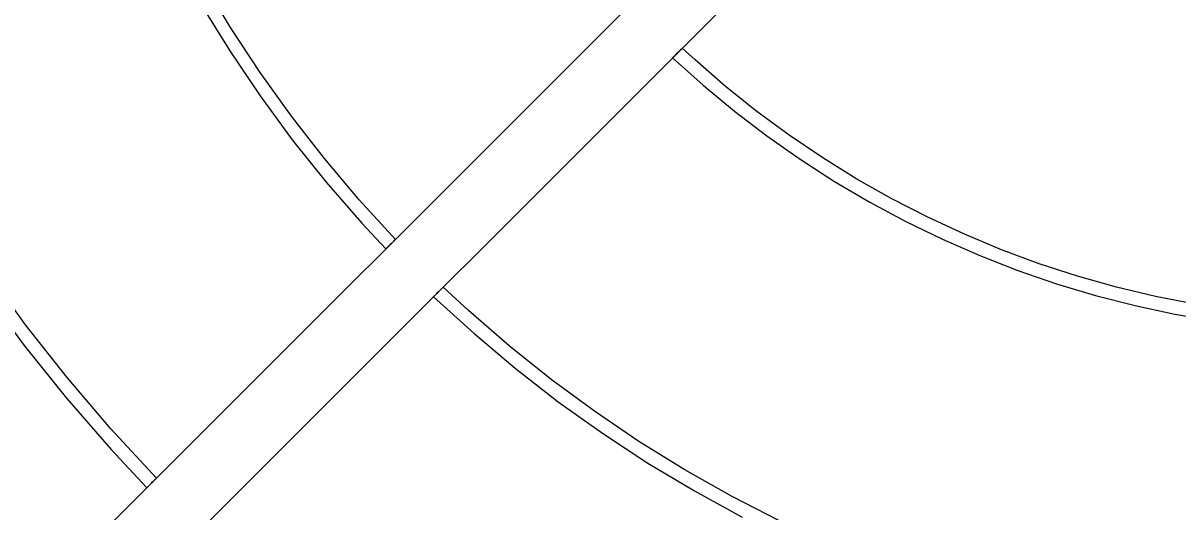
# Model space of a CAD drawing. Header units: millimetres. Extents: x -22227 to 20164, y 15335 to 61747.
# Drawn here: x -6472.7 to -6301.8, y 59269.5 to 59341.8 of the extents above; entities that cross this region are included whole.
import ezdxf

# ---------------------------------------------------------------- set-up
doc = ezdxf.new("R2010")
doc.units = ezdxf.units.MM
for name, color, linetype, lineweight in [('A-ANNO-DIMS', 7, 'Continuous', 9), ('A-ANNO-DIMS-170', 7, 'Continuous', 9), ('M-EQPM', 7, 'Continuous', 5)]:
    doc.layers.add(name, color=color, linetype=linetype, lineweight=lineweight)
doc.styles.add('Arial_2', font='arial.ttf', dxfattribs={"width": 0.8, "height": 340})
doc.dimstyles.new('AK_DIM_2_0_Arial', dxfattribs={"dimscale": 304.8, "dimtxt": 346.888196, "dimasz": 0.278871, "dimexe": 0.557743, "dimexo": 0.557743, "dimgap": 0.055774, "dimtad": 1, "dimdec": 0, "dimzin": 0, "dimdsep": 46, "dimtxsty": 'Arial_2', "dimblk1": 'OBLIQUE', "dimblk2": 'OBLIQUE', "dimsah": 1, "dimcen": 0.09, "dimadec": 0, "dimazin": 0, "dimtfac": 1, "dimtdec": 4, "dimtix": 1, "dimtmove": 0, "dimatfit": 3, "dimfxl": 1, "dimtvp": 1, "dimtolj": 1, "dimtzin": 0, "dimarcsym": 2})

# ---------------------------------------------------------------- blocks, each defined once
blk = doc.blocks.new('DanNong_VRV - OD-A-1-1235631-MẶT BẰNG BỐ TRÍ THIẾT BỊ')
at = {"layer": 'M-EQPM'}
for p, q in [((-673.72, -35.93), (-481.39, 156.4)), ((-481.39, 156.4), (-670.9, -33.1)), ((-474.32, 149.33), (-666.65, -43)), ((-663.82, -40.17), (-474.32, 149.33))]:
    blk.add_line(p, q, dxfattribs=at)
at = {"layer": 'M-EQPM', "flags": 128}
for points in [[(-647.57, 43.49), (-641.62, 35.4), (-635.35, 27.56), (-628.77, 19.98), (-623.48, 14.31)], [(-622.07, 15.72), (-628.82, 23.04), (-635.28, 30.63), (-641.43, 38.46), (-647.26, 46.54)], [(-642.6, 169.24), (-641.68, 161.25), (-640.44, 153.31), (-638.89, 145.42), (-637.02, 137.6), (-634.84, 129.86), (-632.35, 122.22), (-629.56, 114.68), (-626.47, 107.25), (-623.09, 99.96), (-619.41, 92.81), (-615.45, 85.81), (-611.22, 78.98), (-606.72, 72.32), (-601.95, 65.84), (-596.93, 59.57), (-591.66, 53.49), (-588.12, 49.67)], [(-586.71, 51.09), (-592.07, 56.96), (-597.2, 63.05), (-602.08, 69.34), (-606.71, 75.81), (-611.08, 82.47), (-615.17, 89.3), (-618.99, 96.28), (-622.52, 103.41), (-625.77, 110.68), (-628.72, 118.07), (-631.38, 125.57), (-633.74, 133.18), (-635.78, 140.87), (-637.52, 148.63), (-638.95, 156.47), (-640.06, 164.35), (-640.86, 172.27), (-641.34, 180.21), (-641.5, 188.17), (-641.34, 196.13), (-640.87, 204.07), (-640.08, 211.99)], [(-468.38, 41.49), (-474.23, 42.64), (-480.03, 44.03), (-485.76, 45.64), (-491.43, 47.49), (-497.02, 49.56), (-502.52, 51.85), (-507.93, 54.36), (-513.23, 57.08), (-518.42, 60.01), (-523.48, 63.15), (-528.42, 66.49), (-533.22, 70.02), (-537.87, 73.74), (-542.37, 77.65), (-544.26, 79.39)], [(-545.68, 77.97), (-541.19, 73.93), (-536.54, 70.08), (-531.74, 66.41), (-526.8, 62.94), (-521.72, 59.67), (-516.51, 56.61), (-511.19, 53.75), (-505.76, 51.11), (-500.23, 48.69), (-494.6, 46.5), (-488.89, 44.53), (-483.11, 42.79), (-477.26, 41.28), (-471.36, 40.01), (-465.41, 38.97)], [(-529.88, 9.43), (-536.96, 13.07), (-543.89, 16.99), (-550.66, 21.18), (-557.25, 25.64), (-563.66, 30.36), (-569.88, 35.33), (-575.89, 40.55), (-579.63, 44.02)], [(-581.05, 42.6), (-575.11, 37.18), (-568.97, 32), (-562.62, 27.06), (-556.08, 22.39), (-549.36, 17.98), (-542.46, 13.84), (-535.41, 9.98)]]:
    blk.add_lwpolyline(points, dxfattribs=at)
at = {"layer": 'M-EQPM'}
for points in [[(-545.68, 77.97), (-545.68, 77.97), (-545.66, 78), (-545.55, 78.1), (-545.39, 78.26), (-545.19, 78.46), (-544.97, 78.68), (-544.75, 78.9), (-544.55, 79.1), (-544.39, 79.26), (-544.29, 79.36), (-544.26, 79.39), (-544.26, 79.39)], [(-544.26, 79.39), (-544.26, 79.39), (-544.29, 79.36), (-544.39, 79.26), (-544.55, 79.1), (-544.75, 78.9), (-544.97, 78.68), (-545.19, 78.46), (-545.39, 78.26), (-545.55, 78.1), (-545.66, 78), (-545.68, 77.97), (-545.68, 77.97)], [(-586.71, 51.09), (-586.71, 51.09), (-586.73, 51.07), (-586.83, 50.96), (-586.99, 50.8), (-587.19, 50.6), (-587.41, 50.38), (-587.63, 50.16), (-587.84, 49.96), (-587.99, 49.8), (-588.1, 49.7), (-588.12, 49.67), (-588.12, 49.67)], [(-588.12, 49.67), (-588.12, 49.67), (-588.1, 49.7), (-587.99, 49.8), (-587.84, 49.96), (-587.63, 50.16), (-587.41, 50.38), (-587.19, 50.6), (-586.99, 50.8), (-586.83, 50.96), (-586.73, 51.07), (-586.71, 51.09), (-586.71, 51.09)], [(-581.05, 42.6), (-581.05, 42.6), (-581.03, 42.63), (-580.92, 42.73), (-580.76, 42.89), (-580.56, 43.09), (-580.34, 43.31), (-580.12, 43.53), (-579.92, 43.73), (-579.76, 43.89), (-579.66, 43.99), (-579.63, 44.02), (-579.63, 44.02)], [(-579.63, 44.02), (-579.63, 44.02), (-579.66, 43.99), (-579.76, 43.89), (-579.92, 43.73), (-580.12, 43.53), (-580.34, 43.31), (-580.56, 43.09), (-580.76, 42.89), (-580.92, 42.73), (-581.03, 42.63), (-581.05, 42.6), (-581.05, 42.6)], [(-622.07, 15.72), (-622.07, 15.72), (-622.09, 15.7), (-622.2, 15.6), (-622.35, 15.44), (-622.55, 15.24), (-622.78, 15.02), (-623, 14.79), (-623.2, 14.59), (-623.36, 14.44), (-623.46, 14.33), (-623.48, 14.31), (-623.48, 14.31)], [(-623.48, 14.31), (-623.48, 14.31), (-623.46, 14.33), (-623.36, 14.44), (-623.2, 14.59), (-623, 14.79), (-622.78, 15.02), (-622.55, 15.24), (-622.35, 15.44), (-622.2, 15.6), (-622.09, 15.7), (-622.07, 15.72), (-622.07, 15.72)]]:
    blk.add_open_spline(points, degree=3, dxfattribs=at)
blk = doc.blocks.new('DanNong_VRV - OD-A-1-V174-MẶT BẰNG BỐ TRÍ THIẾT BỊ')
at = {"layer": 'M-EQPM'}
for p, q in [((-673.72, -35.93), (-481.39, 156.4)), ((-673.72, -35.93), (-481.39, 156.4)), ((-481.39, 156.4), (-670.9, -33.1)), ((-481.39, 156.4), (-670.9, -33.1)), ((-474.32, 149.33), (-666.65, -43)), ((-474.32, 149.33), (-666.65, -43)), ((-663.82, -40.17), (-474.32, 149.33)), ((-663.82, -40.17), (-474.32, 149.33))]:
    blk.add_line(p, q, dxfattribs=at)
at = {"layer": 'M-EQPM', "flags": 128}
for points in [[(-647.57, 43.49), (-641.62, 35.4), (-635.35, 27.56), (-628.77, 19.98), (-623.48, 14.31)], [(-647.57, 43.49), (-641.62, 35.4), (-635.35, 27.56), (-628.77, 19.98), (-623.48, 14.31)], [(-622.07, 15.72), (-628.82, 23.04), (-635.28, 30.63), (-641.43, 38.46), (-647.26, 46.54)], [(-622.07, 15.72), (-628.82, 23.04), (-635.28, 30.63), (-641.43, 38.46), (-647.26, 46.54)], [(-642.6, 169.24), (-641.68, 161.25), (-640.44, 153.31), (-638.89, 145.42), (-637.02, 137.6), (-634.84, 129.86), (-632.35, 122.22), (-629.56, 114.68), (-626.47, 107.25), (-623.09, 99.96), (-619.41, 92.81), (-615.45, 85.81), (-611.22, 78.98), (-606.72, 72.32), (-601.95, 65.84), (-596.93, 59.57), (-591.66, 53.49), (-588.12, 49.67)], [(-642.6, 169.24), (-641.68, 161.25), (-640.44, 153.31), (-638.89, 145.42), (-637.02, 137.6), (-634.84, 129.86), (-632.35, 122.22), (-629.56, 114.68), (-626.47, 107.25), (-623.09, 99.96), (-619.41, 92.81), (-615.45, 85.81), (-611.22, 78.98), (-606.72, 72.32), (-601.95, 65.84), (-596.93, 59.57), (-591.66, 53.49), (-588.12, 49.67)], [(-586.71, 51.09), (-592.07, 56.96), (-597.2, 63.05), (-602.08, 69.34), (-606.71, 75.81), (-611.08, 82.47), (-615.17, 89.3), (-618.99, 96.28), (-622.52, 103.41), (-625.77, 110.68), (-628.72, 118.07), (-631.38, 125.57), (-633.74, 133.18), (-635.78, 140.87), (-637.52, 148.63), (-638.95, 156.47), (-640.06, 164.35), (-640.86, 172.27), (-641.34, 180.21), (-641.5, 188.17), (-641.34, 196.13), (-640.87, 204.07), (-640.08, 211.99)], [(-586.71, 51.09), (-592.07, 56.96), (-597.2, 63.05), (-602.08, 69.34), (-606.71, 75.81), (-611.08, 82.47), (-615.17, 89.3), (-618.99, 96.28), (-622.52, 103.41), (-625.77, 110.68), (-628.72, 118.07), (-631.38, 125.57), (-633.74, 133.18), (-635.78, 140.87), (-637.52, 148.63), (-638.95, 156.47), (-640.06, 164.35), (-640.86, 172.27), (-641.34, 180.21), (-641.5, 188.17), (-641.34, 196.13), (-640.87, 204.07), (-640.08, 211.99)], [(-468.38, 41.49), (-474.23, 42.64), (-480.03, 44.03), (-485.76, 45.64), (-491.43, 47.49), (-497.02, 49.56), (-502.52, 51.85), (-507.93, 54.36), (-513.23, 57.08), (-518.42, 60.01), (-523.48, 63.15), (-528.42, 66.49), (-533.22, 70.02), (-537.87, 73.74), (-542.37, 77.65), (-544.26, 79.39)], [(-468.38, 41.49), (-474.23, 42.64), (-480.03, 44.03), (-485.76, 45.64), (-491.43, 47.49), (-497.02, 49.56), (-502.52, 51.85), (-507.93, 54.36), (-513.23, 57.08), (-518.42, 60.01), (-523.48, 63.15), (-528.42, 66.49), (-533.22, 70.02), (-537.87, 73.74), (-542.37, 77.65), (-544.26, 79.39)], [(-545.68, 77.97), (-541.19, 73.93), (-536.54, 70.08), (-531.74, 66.41), (-526.8, 62.94), (-521.72, 59.67), (-516.51, 56.61), (-511.19, 53.75), (-505.76, 51.11), (-500.23, 48.69), (-494.6, 46.5), (-488.89, 44.53), (-483.11, 42.79), (-477.26, 41.28), (-471.36, 40.01), (-465.41, 38.97)], [(-545.68, 77.97), (-541.19, 73.93), (-536.54, 70.08), (-531.74, 66.41), (-526.8, 62.94), (-521.72, 59.67), (-516.51, 56.61), (-511.19, 53.75), (-505.76, 51.11), (-500.23, 48.69), (-494.6, 46.5), (-488.89, 44.53), (-483.11, 42.79), (-477.26, 41.28), (-471.36, 40.01), (-465.41, 38.97)], [(-529.88, 9.43), (-536.96, 13.07), (-543.89, 16.99), (-550.66, 21.18), (-557.25, 25.64), (-563.66, 30.36), (-569.88, 35.33), (-575.89, 40.55), (-579.63, 44.02)], [(-529.88, 9.43), (-536.96, 13.07), (-543.89, 16.99), (-550.66, 21.18), (-557.25, 25.64), (-563.66, 30.36), (-569.88, 35.33), (-575.89, 40.55), (-579.63, 44.02)], [(-581.05, 42.6), (-575.11, 37.18), (-568.97, 32), (-562.62, 27.06), (-556.08, 22.39), (-549.36, 17.98), (-542.46, 13.84), (-535.41, 9.98)], [(-581.05, 42.6), (-575.11, 37.18), (-568.97, 32), (-562.62, 27.06), (-556.08, 22.39), (-549.36, 17.98), (-542.46, 13.84), (-535.41, 9.98)]]:
    blk.add_lwpolyline(points, dxfattribs=at)
at = {"layer": 'M-EQPM'}
for points in [[(-545.68, 77.97), (-545.68, 77.97), (-545.66, 78), (-545.55, 78.1), (-545.39, 78.26), (-545.19, 78.46), (-544.97, 78.68), (-544.75, 78.9), (-544.55, 79.1), (-544.39, 79.26), (-544.29, 79.36), (-544.26, 79.39), (-544.26, 79.39)], [(-544.26, 79.39), (-544.26, 79.39), (-544.29, 79.36), (-544.39, 79.26), (-544.55, 79.1), (-544.75, 78.9), (-544.97, 78.68), (-545.19, 78.46), (-545.39, 78.26), (-545.55, 78.1), (-545.66, 78), (-545.68, 77.97), (-545.68, 77.97)], [(-545.68, 77.97), (-545.68, 77.97), (-545.66, 78), (-545.55, 78.1), (-545.39, 78.26), (-545.19, 78.46), (-544.97, 78.68), (-544.75, 78.9), (-544.55, 79.1), (-544.39, 79.26), (-544.29, 79.36), (-544.26, 79.39), (-544.26, 79.39)], [(-544.26, 79.39), (-544.26, 79.39), (-544.29, 79.36), (-544.39, 79.26), (-544.55, 79.1), (-544.75, 78.9), (-544.97, 78.68), (-545.19, 78.46), (-545.39, 78.26), (-545.55, 78.1), (-545.66, 78), (-545.68, 77.97), (-545.68, 77.97)], [(-586.71, 51.09), (-586.71, 51.09), (-586.73, 51.07), (-586.83, 50.96), (-586.99, 50.8), (-587.19, 50.6), (-587.41, 50.38), (-587.63, 50.16), (-587.84, 49.96), (-587.99, 49.8), (-588.1, 49.7), (-588.12, 49.67), (-588.12, 49.67)], [(-588.12, 49.67), (-588.12, 49.67), (-588.1, 49.7), (-587.99, 49.8), (-587.84, 49.96), (-587.63, 50.16), (-587.41, 50.38), (-587.19, 50.6), (-586.99, 50.8), (-586.83, 50.96), (-586.73, 51.07), (-586.71, 51.09), (-586.71, 51.09)], [(-586.71, 51.09), (-586.71, 51.09), (-586.73, 51.07), (-586.83, 50.96), (-586.99, 50.8), (-587.19, 50.6), (-587.41, 50.38), (-587.63, 50.16), (-587.84, 49.96), (-587.99, 49.8), (-588.1, 49.7), (-588.12, 49.67), (-588.12, 49.67)], [(-588.12, 49.67), (-588.12, 49.67), (-588.1, 49.7), (-587.99, 49.8), (-587.84, 49.96), (-587.63, 50.16), (-587.41, 50.38), (-587.19, 50.6), (-586.99, 50.8), (-586.83, 50.96), (-586.73, 51.07), (-586.71, 51.09), (-586.71, 51.09)], [(-581.05, 42.6), (-581.05, 42.6), (-581.03, 42.63), (-580.92, 42.73), (-580.76, 42.89), (-580.56, 43.09), (-580.34, 43.31), (-580.12, 43.53), (-579.92, 43.73), (-579.76, 43.89), (-579.66, 43.99), (-579.63, 44.02), (-579.63, 44.02)], [(-579.63, 44.02), (-579.63, 44.02), (-579.66, 43.99), (-579.76, 43.89), (-579.92, 43.73), (-580.12, 43.53), (-580.34, 43.31), (-580.56, 43.09), (-580.76, 42.89), (-580.92, 42.73), (-581.03, 42.63), (-581.05, 42.6), (-581.05, 42.6)], [(-581.05, 42.6), (-581.05, 42.6), (-581.03, 42.63), (-580.92, 42.73), (-580.76, 42.89), (-580.56, 43.09), (-580.34, 43.31), (-580.12, 43.53), (-579.92, 43.73), (-579.76, 43.89), (-579.66, 43.99), (-579.63, 44.02), (-579.63, 44.02)], [(-579.63, 44.02), (-579.63, 44.02), (-579.66, 43.99), (-579.76, 43.89), (-579.92, 43.73), (-580.12, 43.53), (-580.34, 43.31), (-580.56, 43.09), (-580.76, 42.89), (-580.92, 42.73), (-581.03, 42.63), (-581.05, 42.6), (-581.05, 42.6)], [(-622.07, 15.72), (-622.07, 15.72), (-622.09, 15.7), (-622.2, 15.6), (-622.35, 15.44), (-622.55, 15.24), (-622.78, 15.02), (-623, 14.79), (-623.2, 14.59), (-623.36, 14.44), (-623.46, 14.33), (-623.48, 14.31), (-623.48, 14.31)], [(-623.48, 14.31), (-623.48, 14.31), (-623.46, 14.33), (-623.36, 14.44), (-623.2, 14.59), (-623, 14.79), (-622.78, 15.02), (-622.55, 15.24), (-622.35, 15.44), (-622.2, 15.6), (-622.09, 15.7), (-622.07, 15.72), (-622.07, 15.72)], [(-622.07, 15.72), (-622.07, 15.72), (-622.09, 15.7), (-622.2, 15.6), (-622.35, 15.44), (-622.55, 15.24), (-622.78, 15.02), (-623, 14.79), (-623.2, 14.59), (-623.36, 14.44), (-623.46, 14.33), (-623.48, 14.31), (-623.48, 14.31)], [(-623.48, 14.31), (-623.48, 14.31), (-623.46, 14.33), (-623.36, 14.44), (-623.2, 14.59), (-623, 14.79), (-622.78, 15.02), (-622.55, 15.24), (-622.35, 15.44), (-622.2, 15.6), (-622.09, 15.7), (-622.07, 15.72), (-622.07, 15.72)]]:
    blk.add_open_spline(points, degree=3, dxfattribs=at)
blk = doc.blocks.new('DanNong_VRV - OD-A-1-V179-MẶT BẰNG BỐ TRÍ THIẾT BỊ')
at = {"layer": 'M-EQPM'}
for p, q in [((-673.72, -35.93), (-481.39, 156.4)), ((-673.72, -35.93), (-481.39, 156.4)), ((-481.39, 156.4), (-670.9, -33.1)), ((-481.39, 156.4), (-670.9, -33.1)), ((-474.32, 149.33), (-666.65, -43)), ((-474.32, 149.33), (-666.65, -43)), ((-663.82, -40.17), (-474.32, 149.33)), ((-663.82, -40.17), (-474.32, 149.33))]:
    blk.add_line(p, q, dxfattribs=at)
at = {"layer": 'M-EQPM', "flags": 128}
for points in [[(-647.57, 43.49), (-641.62, 35.4), (-635.35, 27.56), (-628.77, 19.98), (-623.48, 14.31)], [(-647.57, 43.49), (-641.62, 35.4), (-635.35, 27.56), (-628.77, 19.98), (-623.48, 14.31)], [(-622.07, 15.72), (-628.82, 23.04), (-635.28, 30.63), (-641.43, 38.46), (-647.26, 46.54)], [(-622.07, 15.72), (-628.82, 23.04), (-635.28, 30.63), (-641.43, 38.46), (-647.26, 46.54)], [(-642.6, 169.24), (-641.68, 161.25), (-640.44, 153.31), (-638.89, 145.42), (-637.02, 137.6), (-634.84, 129.86), (-632.35, 122.22), (-629.56, 114.68), (-626.47, 107.25), (-623.09, 99.96), (-619.41, 92.81), (-615.45, 85.81), (-611.22, 78.98), (-606.72, 72.32), (-601.95, 65.84), (-596.93, 59.57), (-591.66, 53.49), (-588.12, 49.67)], [(-642.6, 169.24), (-641.68, 161.25), (-640.44, 153.31), (-638.89, 145.42), (-637.02, 137.6), (-634.84, 129.86), (-632.35, 122.22), (-629.56, 114.68), (-626.47, 107.25), (-623.09, 99.96), (-619.41, 92.81), (-615.45, 85.81), (-611.22, 78.98), (-606.72, 72.32), (-601.95, 65.84), (-596.93, 59.57), (-591.66, 53.49), (-588.12, 49.67)], [(-586.71, 51.09), (-592.07, 56.96), (-597.2, 63.05), (-602.08, 69.34), (-606.71, 75.81), (-611.08, 82.47), (-615.17, 89.3), (-618.99, 96.28), (-622.52, 103.41), (-625.77, 110.68), (-628.72, 118.07), (-631.38, 125.57), (-633.74, 133.18), (-635.78, 140.87), (-637.52, 148.63), (-638.95, 156.47), (-640.06, 164.35), (-640.86, 172.27), (-641.34, 180.21), (-641.5, 188.17), (-641.34, 196.13), (-640.87, 204.07), (-640.08, 211.99)], [(-586.71, 51.09), (-592.07, 56.96), (-597.2, 63.05), (-602.08, 69.34), (-606.71, 75.81), (-611.08, 82.47), (-615.17, 89.3), (-618.99, 96.28), (-622.52, 103.41), (-625.77, 110.68), (-628.72, 118.07), (-631.38, 125.57), (-633.74, 133.18), (-635.78, 140.87), (-637.52, 148.63), (-638.95, 156.47), (-640.06, 164.35), (-640.86, 172.27), (-641.34, 180.21), (-641.5, 188.17), (-641.34, 196.13), (-640.87, 204.07), (-640.08, 211.99)], [(-468.38, 41.49), (-474.23, 42.64), (-480.03, 44.03), (-485.76, 45.64), (-491.43, 47.49), (-497.02, 49.56), (-502.52, 51.85), (-507.93, 54.36), (-513.23, 57.08), (-518.42, 60.01), (-523.48, 63.15), (-528.42, 66.49), (-533.22, 70.02), (-537.87, 73.74), (-542.37, 77.65), (-544.26, 79.39)], [(-468.38, 41.49), (-474.23, 42.64), (-480.03, 44.03), (-485.76, 45.64), (-491.43, 47.49), (-497.02, 49.56), (-502.52, 51.85), (-507.93, 54.36), (-513.23, 57.08), (-518.42, 60.01), (-523.48, 63.15), (-528.42, 66.49), (-533.22, 70.02), (-537.87, 73.74), (-542.37, 77.65), (-544.26, 79.39)], [(-545.68, 77.97), (-541.19, 73.93), (-536.54, 70.08), (-531.74, 66.41), (-526.8, 62.94), (-521.72, 59.67), (-516.51, 56.61), (-511.19, 53.75), (-505.76, 51.11), (-500.23, 48.69), (-494.6, 46.5), (-488.89, 44.53), (-483.11, 42.79), (-477.26, 41.28), (-471.36, 40.01), (-465.41, 38.97)], [(-545.68, 77.97), (-541.19, 73.93), (-536.54, 70.08), (-531.74, 66.41), (-526.8, 62.94), (-521.72, 59.67), (-516.51, 56.61), (-511.19, 53.75), (-505.76, 51.11), (-500.23, 48.69), (-494.6, 46.5), (-488.89, 44.53), (-483.11, 42.79), (-477.26, 41.28), (-471.36, 40.01), (-465.41, 38.97)], [(-529.88, 9.43), (-536.96, 13.07), (-543.89, 16.99), (-550.66, 21.18), (-557.25, 25.64), (-563.66, 30.36), (-569.88, 35.33), (-575.89, 40.55), (-579.63, 44.02)], [(-529.88, 9.43), (-536.96, 13.07), (-543.89, 16.99), (-550.66, 21.18), (-557.25, 25.64), (-563.66, 30.36), (-569.88, 35.33), (-575.89, 40.55), (-579.63, 44.02)], [(-581.05, 42.6), (-575.11, 37.18), (-568.97, 32), (-562.62, 27.06), (-556.08, 22.39), (-549.36, 17.98), (-542.46, 13.84), (-535.41, 9.98)], [(-581.05, 42.6), (-575.11, 37.18), (-568.97, 32), (-562.62, 27.06), (-556.08, 22.39), (-549.36, 17.98), (-542.46, 13.84), (-535.41, 9.98)]]:
    blk.add_lwpolyline(points, dxfattribs=at)
at = {"layer": 'M-EQPM'}
for points in [[(-545.68, 77.97), (-545.68, 77.97), (-545.66, 78), (-545.55, 78.1), (-545.39, 78.26), (-545.19, 78.46), (-544.97, 78.68), (-544.75, 78.9), (-544.55, 79.1), (-544.39, 79.26), (-544.29, 79.36), (-544.26, 79.39), (-544.26, 79.39)], [(-544.26, 79.39), (-544.26, 79.39), (-544.29, 79.36), (-544.39, 79.26), (-544.55, 79.1), (-544.75, 78.9), (-544.97, 78.68), (-545.19, 78.46), (-545.39, 78.26), (-545.55, 78.1), (-545.66, 78), (-545.68, 77.97), (-545.68, 77.97)], [(-545.68, 77.97), (-545.68, 77.97), (-545.66, 78), (-545.55, 78.1), (-545.39, 78.26), (-545.19, 78.46), (-544.97, 78.68), (-544.75, 78.9), (-544.55, 79.1), (-544.39, 79.26), (-544.29, 79.36), (-544.26, 79.39), (-544.26, 79.39)], [(-544.26, 79.39), (-544.26, 79.39), (-544.29, 79.36), (-544.39, 79.26), (-544.55, 79.1), (-544.75, 78.9), (-544.97, 78.68), (-545.19, 78.46), (-545.39, 78.26), (-545.55, 78.1), (-545.66, 78), (-545.68, 77.97), (-545.68, 77.97)], [(-586.71, 51.09), (-586.71, 51.09), (-586.73, 51.07), (-586.83, 50.96), (-586.99, 50.8), (-587.19, 50.6), (-587.41, 50.38), (-587.63, 50.16), (-587.84, 49.96), (-587.99, 49.8), (-588.1, 49.7), (-588.12, 49.67), (-588.12, 49.67)], [(-588.12, 49.67), (-588.12, 49.67), (-588.1, 49.7), (-587.99, 49.8), (-587.84, 49.96), (-587.63, 50.16), (-587.41, 50.38), (-587.19, 50.6), (-586.99, 50.8), (-586.83, 50.96), (-586.73, 51.07), (-586.71, 51.09), (-586.71, 51.09)], [(-586.71, 51.09), (-586.71, 51.09), (-586.73, 51.07), (-586.83, 50.96), (-586.99, 50.8), (-587.19, 50.6), (-587.41, 50.38), (-587.63, 50.16), (-587.84, 49.96), (-587.99, 49.8), (-588.1, 49.7), (-588.12, 49.67), (-588.12, 49.67)], [(-588.12, 49.67), (-588.12, 49.67), (-588.1, 49.7), (-587.99, 49.8), (-587.84, 49.96), (-587.63, 50.16), (-587.41, 50.38), (-587.19, 50.6), (-586.99, 50.8), (-586.83, 50.96), (-586.73, 51.07), (-586.71, 51.09), (-586.71, 51.09)], [(-581.05, 42.6), (-581.05, 42.6), (-581.03, 42.63), (-580.92, 42.73), (-580.76, 42.89), (-580.56, 43.09), (-580.34, 43.31), (-580.12, 43.53), (-579.92, 43.73), (-579.76, 43.89), (-579.66, 43.99), (-579.63, 44.02), (-579.63, 44.02)], [(-579.63, 44.02), (-579.63, 44.02), (-579.66, 43.99), (-579.76, 43.89), (-579.92, 43.73), (-580.12, 43.53), (-580.34, 43.31), (-580.56, 43.09), (-580.76, 42.89), (-580.92, 42.73), (-581.03, 42.63), (-581.05, 42.6), (-581.05, 42.6)], [(-581.05, 42.6), (-581.05, 42.6), (-581.03, 42.63), (-580.92, 42.73), (-580.76, 42.89), (-580.56, 43.09), (-580.34, 43.31), (-580.12, 43.53), (-579.92, 43.73), (-579.76, 43.89), (-579.66, 43.99), (-579.63, 44.02), (-579.63, 44.02)], [(-579.63, 44.02), (-579.63, 44.02), (-579.66, 43.99), (-579.76, 43.89), (-579.92, 43.73), (-580.12, 43.53), (-580.34, 43.31), (-580.56, 43.09), (-580.76, 42.89), (-580.92, 42.73), (-581.03, 42.63), (-581.05, 42.6), (-581.05, 42.6)], [(-622.07, 15.72), (-622.07, 15.72), (-622.09, 15.7), (-622.2, 15.6), (-622.35, 15.44), (-622.55, 15.24), (-622.78, 15.02), (-623, 14.79), (-623.2, 14.59), (-623.36, 14.44), (-623.46, 14.33), (-623.48, 14.31), (-623.48, 14.31)], [(-623.48, 14.31), (-623.48, 14.31), (-623.46, 14.33), (-623.36, 14.44), (-623.2, 14.59), (-623, 14.79), (-622.78, 15.02), (-622.55, 15.24), (-622.35, 15.44), (-622.2, 15.6), (-622.09, 15.7), (-622.07, 15.72), (-622.07, 15.72)], [(-622.07, 15.72), (-622.07, 15.72), (-622.09, 15.7), (-622.2, 15.6), (-622.35, 15.44), (-622.55, 15.24), (-622.78, 15.02), (-623, 14.79), (-623.2, 14.59), (-623.36, 14.44), (-623.46, 14.33), (-623.48, 14.31), (-623.48, 14.31)], [(-623.48, 14.31), (-623.48, 14.31), (-623.46, 14.33), (-623.36, 14.44), (-623.2, 14.59), (-623, 14.79), (-622.78, 15.02), (-622.55, 15.24), (-622.35, 15.44), (-622.2, 15.6), (-622.09, 15.7), (-622.07, 15.72), (-622.07, 15.72)]]:
    blk.add_open_spline(points, degree=3, dxfattribs=at)
blk = doc.blocks.new('AK-SGS-M3-Hrvt_rvt-1-MẶT BẰNG BỐ TRÍ THIẾT BỊ')
at = {"layer": 'M-EQPM', "lineweight": 9}
for name in ['DanNong_VRV - OD-A-1-1235631-MẶT BẰNG BỐ TRÍ THIẾT BỊ', 'DanNong_VRV - OD-A-1-V174-MẶT BẰNG BỐ TRÍ THIẾT BỊ', 'DanNong_VRV - OD-A-1-V179-MẶT BẰNG BỐ TRÍ THIẾT BỊ']:
    blk.add_blockref(name, (-5830.9, 59258.71), dxfattribs=at)
blk = doc.blocks.new('DIMBLOCK9-MẶT BẰNG BỐ TRÍ THIẾT BỊ')
at = {"layer": 'A-ANNO-DIMS-170'}
for p, q in [((-12198.59, 59010.07), (-12198.59, 59180.07)), ((-4498.59, 59010.07), (-4498.59, 59180.07)), ((-12198.59, 59010.07), (-12156.09, 59052.57)), ((-4498.59, 59010.07), (-4456.09, 59052.57)), ((-12198.59, 59010.07), (-12241.09, 58967.57)), ((-12198.59, 59010.07), (-4498.59, 59010.07)), ((-12198.59, 59010.07), (-12198.59, 58900.17)), ((-4498.59, 59010.07), (-4541.09, 58967.57)), ((-4498.59, 59010.07), (-4498.59, 58900.17))]:
    blk.add_line(p, q, dxfattribs=at)
at = {"layer": 'A-ANNO-DIMS-170', "color": 0, "insert": (-8764.85, 59468.46), "char_height": 340, "width": 999.038, "attachment_point": 1, "line_spacing_factor": 0.941778, "style": 'Arial_2'}
blk.add_mtext('7700', dxfattribs=at)
blk = doc.blocks.new('_Oblique')
at = {"color": 0, "linetype": 'ByBlock', "lineweight": -2}
blk.add_line((-0.5, -0.5), (0.5, 0.5), dxfattribs=at)

msp = doc.modelspace()

# ---------------------------------------------------------------- block references
at = {"lineweight": 5}
msp.add_blockref('AK-SGS-M3-Hrvt_rvt-1-MẶT BẰNG BỐ TRÍ THIẾT BỊ', (0, 0), dxfattribs=at)

# ---------------------------------------------------------------- dimensions: what is measured, and where the dimension line sits
at = {"layer": 'A-ANNO-DIMS'}
dim = msp.add_linear_dim(base=(-4498.59, 59010.07), p1=(-12198.59, 59070.17), p2=(-4498.59, 59070.17), dimstyle='AK_DIM_2_0_Arial', override={"dimpost": '<>', "dimfxl": 7700}, dxfattribs=at)
dim.commit()
dim.dimension.update_dxf_attribs({"geometry": 'DIMBLOCK9-MẶT BẰNG BỐ TRÍ THIẾT BỊ', "text_midpoint": (-8348.59, 59200.66)})

doc.saveas('drawing.dxf')
